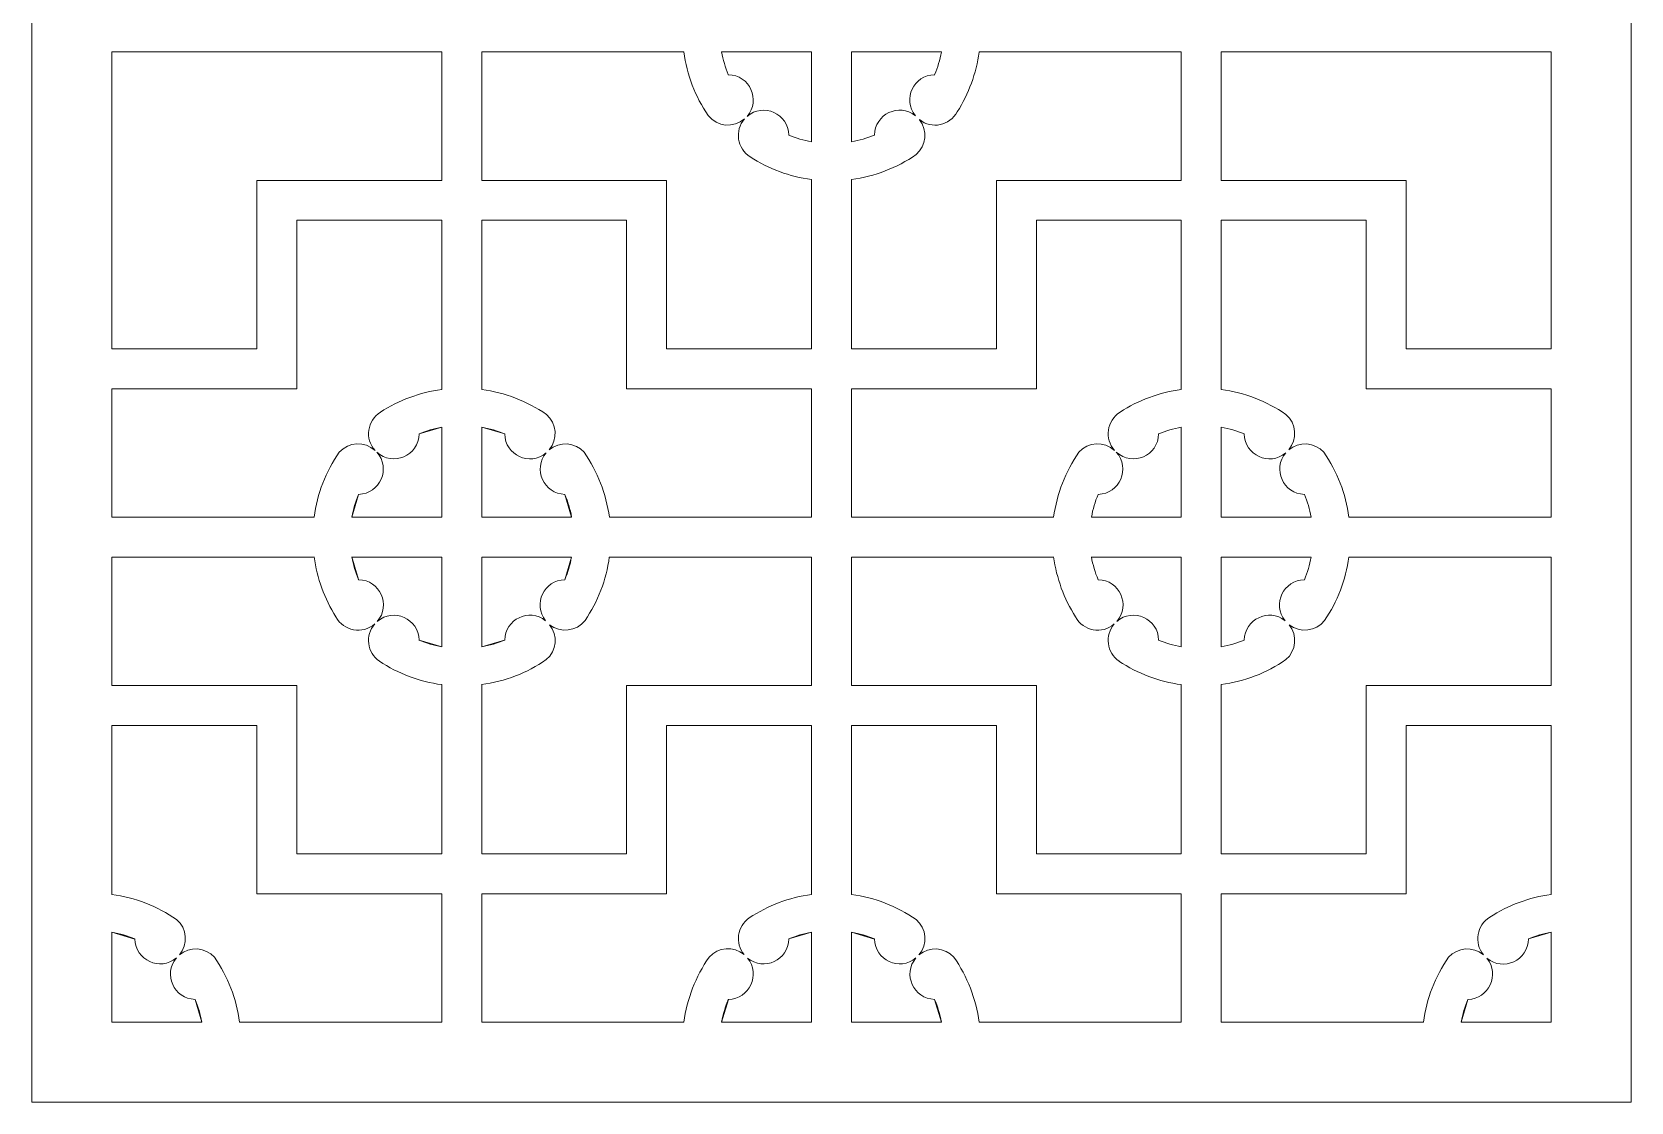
# Model space of a CAD drawing. Header units: centimetres. Extents: x -8 to 8.7, y -10.5 to 11.9.
# Drawn here: x -8.02 to 8.68, y -10.47 to 0.7 of the extents above; entities that cross this region are included whole.
import ezdxf

# ---------------------------------------------------------------- set-up
doc = ezdxf.new("R2010")
doc.units = ezdxf.units.CM
doc.header["$MEASUREMENT"] = 0
doc.layers.add('layer 1', color=7, linetype='Continuous')

msp = doc.modelspace()

# ---------------------------------------------------------------- linework, layer by layer
at = {"layer": 'layer 1', "color": 242, "lineweight": 9}
for points, knots in [([(-8.01935, 11.8819), (-8.01935, 11.8819), (8.68398, 11.8819), (8.68398, 11.8819), (8.68398, 11.8819), (8.68398, 11.8819), (8.68398, -10.47273), (8.68398, -10.47273), (8.68398, -10.47273), (8.68398, -10.47273), (-8.01935, -10.47273), (-8.01935, -10.47273), (-8.01935, -10.47273), (-8.01935, -10.47273), (-8.01935, 11.8819), (-8.01935, 11.8819)], [0, 0, 0, 0, 0.2, 0.2, 0.2, 0.2, 0.4, 0.4, 0.4, 0.4, 0.6, 0.6, 0.6, 0.6, 1, 1, 1, 1]), ([(-3.73912, -0.84512), (-3.73912, -0.84512), (-3.73912, 0.49579), (-3.73912, 0.49579), (-3.73912, 0.49579), (-3.73912, 0.49579), (-7.18418, 0.49579), (-7.18418, 0.49579), (-7.18418, 0.49579), (-7.18418, 0.49579), (-7.18418, -2.6036), (-7.18418, -2.6036), (-7.18418, -2.6036), (-7.18418, -2.6036), (-5.67044, -2.6036), (-5.67044, -2.6036), (-5.67044, -2.6036), (-5.67044, -2.6036), (-5.67044, -0.84512), (-5.67044, -0.84512), (-5.67044, -0.84512), (-5.67044, -0.84512), (-3.73912, -0.84512), (-3.73912, -0.84512)], [0, 0, 0, 0, 0.14285714, 0.14285714, 0.14285714, 0.14285714, 0.28571429, 0.28571429, 0.28571429, 0.28571429, 0.42857143, 0.42857143, 0.42857143, 0.42857143, 0.57142857, 0.57142857, 0.57142857, 0.57142857, 0.71428571, 0.71428571, 0.71428571, 0.71428571, 1, 1, 1, 1]), ([(-0.95626, -0.16765), (-0.8632, -0.28606), (-0.68982, -0.30239), (-0.57628, -0.20345), (-0.57628, -0.20345), (-0.57628, -0.20345), (-0.5762, -0.2034), (-0.5762, -0.2034), (-0.5762, -0.2034), (-0.68229, -0.32563), (-0.65396, -0.51389), (-0.51658, -0.59947), (-0.51658, -0.59947), (-0.51658, -0.59947), (-0.51697, -0.59921), (-0.51697, -0.59921), (-0.51697, -0.59921), (-0.32402, -0.72512), (-0.10536, -0.80647), (0.12297, -0.83728), (0.12297, -0.83728), (0.12297, -0.83728), (0.12353, -0.83738), (0.12353, -0.83738), (0.12353, -0.83738), (0.12353, -0.83738), (0.12353, -2.6036), (0.12353, -2.6036), (0.12353, -2.6036), (0.12353, -2.6036), (-1.39021, -2.6036), (-1.39021, -2.6036), (-1.39021, -2.6036), (-1.39021, -2.6036), (-1.39021, -0.84512), (-1.39021, -0.84512), (-1.39021, -0.84512), (-1.39021, -0.84512), (-3.32153, -0.84512), (-3.32153, -0.84512), (-3.32153, -0.84512), (-3.32153, -0.84512), (-3.32153, 0.49579), (-3.32153, 0.49579), (-3.32153, 0.49579), (-3.32153, 0.49579), (-1.20963, 0.49579), (-1.20963, 0.49579), (-1.20963, 0.49579), (-1.20963, 0.49579), (-1.20969, 0.49637), (-1.20969, 0.49637), (-1.20969, 0.49637), (-1.17778, 0.25858), (-1.0911, 0.03138), (-0.95651, -0.16725), (-0.95651, -0.16725), (-0.95651, -0.16725), (-0.95626, -0.16765), (-0.95626, -0.16765)], [0, 0, 0, 0, 0.0625, 0.0625, 0.0625, 0.0625, 0.125, 0.125, 0.125, 0.125, 0.1875, 0.1875, 0.1875, 0.1875, 0.25, 0.25, 0.25, 0.25, 0.3125, 0.3125, 0.3125, 0.3125, 0.375, 0.375, 0.375, 0.375, 0.4375, 0.4375, 0.4375, 0.4375, 0.5, 0.5, 0.5, 0.5, 0.5625, 0.5625, 0.5625, 0.5625, 0.625, 0.625, 0.625, 0.625, 0.6875, 0.6875, 0.6875, 0.6875, 0.75, 0.75, 0.75, 0.75, 0.8125, 0.8125, 0.8125, 0.8125, 0.875, 0.875, 0.875, 0.875, 1, 1, 1, 1]), ([(-0.55018, -0.17731), (-0.40328, -0.0082), (-0.52137, 0.25564), (-0.74535, 0.25876), (-0.74535, 0.25876), (-0.74535, 0.25876), (-0.74546, 0.25898), (-0.74546, 0.25898), (-0.74546, 0.25898), (-0.77696, 0.33532), (-0.80031, 0.41476), (-0.81514, 0.49601), (-0.81514, 0.49601), (-0.81514, 0.49601), (-0.81511, 0.49579), (-0.81511, 0.49579), (-0.81511, 0.49579), (-0.81511, 0.49579), (0.12353, 0.49579), (0.12353, 0.49579), (0.12353, 0.49579), (0.12353, 0.49579), (0.12353, -0.44286), (0.12353, -0.44286), (0.12353, -0.44286), (0.12353, -0.44286), (0.12333, -0.44281), (0.12333, -0.44281), (0.12333, -0.44281), (0.04204, -0.42793), (-0.03744, -0.40453), (-0.11381, -0.37298), (-0.11381, -0.37298), (-0.11381, -0.37298), (-0.11363, -0.37308), (-0.11363, -0.37308), (-0.11363, -0.37308), (-0.11591, -0.14838), (-0.38075, -0.02955), (-0.55011, -0.17725), (-0.55011, -0.17725), (-0.55011, -0.17725), (-0.55018, -0.17731), (-0.55018, -0.17731)], [0, 0, 0, 0, 0.08333333, 0.08333333, 0.08333333, 0.08333333, 0.16666667, 0.16666667, 0.16666667, 0.16666667, 0.25, 0.25, 0.25, 0.25, 0.33333333, 0.33333333, 0.33333333, 0.33333333, 0.41666667, 0.41666667, 0.41666667, 0.41666667, 0.5, 0.5, 0.5, 0.5, 0.58333333, 0.58333333, 0.58333333, 0.58333333, 0.66666667, 0.66666667, 0.66666667, 0.66666667, 0.75, 0.75, 0.75, 0.75, 0.83333333, 0.83333333, 0.83333333, 0.83333333, 1, 1, 1, 1]), ([(1.64558, -0.13), (1.76614, 0.05937), (1.84415, 0.27274), (1.87418, 0.49522), (1.87418, 0.49522), (1.87418, 0.49522), (1.87427, 0.49579), (1.87427, 0.49579), (1.87427, 0.49579), (1.87427, 0.49579), (3.98618, 0.49579), (3.98618, 0.49579), (3.98618, 0.49579), (3.98618, 0.49579), (3.98618, -0.84512), (3.98618, -0.84512), (3.98618, -0.84512), (3.98618, -0.84512), (2.05484, -0.84512), (2.05484, -0.84512), (2.05484, -0.84512), (2.05484, -0.84512), (2.05484, -2.6036), (2.05484, -2.6036), (2.05484, -2.6036), (2.05484, -2.6036), (0.54112, -2.6036), (0.54112, -2.6036), (0.54112, -2.6036), (0.54112, -2.6036), (0.54112, -0.83738), (0.54112, -0.83738), (0.54112, -0.83738), (0.54112, -0.83738), (0.54054, -0.83744), (0.54054, -0.83744), (0.54054, -0.83744), (0.78304, -0.80489), (1.01444, -0.71541), (1.21574, -0.57633), (1.21574, -0.57633), (1.21574, -0.57633), (1.21614, -0.57607), (1.21614, -0.57607), (1.21614, -0.57607), (1.32414, -0.48364), (1.33923, -0.32204), (1.25021, -0.21121), (1.25021, -0.21121), (1.25021, -0.21121), (1.25012, -0.21109), (1.25012, -0.21109), (1.25012, -0.21109), (1.37855, -0.31315), (1.56817, -0.2741), (1.64584, -0.1296), (1.64584, -0.1296), (1.64584, -0.1296), (1.64558, -0.13), (1.64558, -0.13)], [0, 0, 0, 0, 0.0625, 0.0625, 0.0625, 0.0625, 0.125, 0.125, 0.125, 0.125, 0.1875, 0.1875, 0.1875, 0.1875, 0.25, 0.25, 0.25, 0.25, 0.3125, 0.3125, 0.3125, 0.3125, 0.375, 0.375, 0.375, 0.375, 0.4375, 0.4375, 0.4375, 0.4375, 0.5, 0.5, 0.5, 0.5, 0.5625, 0.5625, 0.5625, 0.5625, 0.625, 0.625, 0.625, 0.625, 0.6875, 0.6875, 0.6875, 0.6875, 0.75, 0.75, 0.75, 0.75, 0.8125, 0.8125, 0.8125, 0.8125, 0.875, 0.875, 0.875, 0.875, 1, 1, 1, 1]), ([(1.41003, 0.25877), (1.19078, 0.25575), (1.07101, 0.00149), (1.20828, -0.16948), (1.20828, -0.16948), (1.20828, -0.16948), (1.20834, -0.16956), (1.20834, -0.16956), (1.20834, -0.16956), (1.03727, -0.03374), (0.78453, -0.15344), (0.78124, -0.37186), (0.78124, -0.37186), (0.78124, -0.37186), (0.78083, -0.37201), (0.78083, -0.37201), (0.78083, -0.37201), (0.70353, -0.40413), (0.62303, -0.4279), (0.54069, -0.44293), (0.54069, -0.44293), (0.54069, -0.44293), (0.54112, -0.44286), (0.54112, -0.44286), (0.54112, -0.44286), (0.54112, -0.44286), (0.54112, 0.49579), (0.54112, 0.49579), (0.54112, 0.49579), (0.54112, 0.49579), (1.47976, 0.49579), (1.47976, 0.49579), (1.47976, 0.49579), (1.47976, 0.49579), (1.47967, 0.49537), (1.47967, 0.49537), (1.47967, 0.49537), (1.46479, 0.41413), (1.44139, 0.33471), (1.40986, 0.25838), (1.40986, 0.25838), (1.40986, 0.25838), (1.41003, 0.25877), (1.41003, 0.25877)], [0, 0, 0, 0, 0.08333333, 0.08333333, 0.08333333, 0.08333333, 0.16666667, 0.16666667, 0.16666667, 0.16666667, 0.25, 0.25, 0.25, 0.25, 0.33333333, 0.33333333, 0.33333333, 0.33333333, 0.41666667, 0.41666667, 0.41666667, 0.41666667, 0.5, 0.5, 0.5, 0.5, 0.58333333, 0.58333333, 0.58333333, 0.58333333, 0.66666667, 0.66666667, 0.66666667, 0.66666667, 0.75, 0.75, 0.75, 0.75, 0.83333333, 0.83333333, 0.83333333, 0.83333333, 1, 1, 1, 1]), ([(6.33508, -2.6036), (6.33508, -2.6036), (6.33508, -0.84512), (6.33508, -0.84512), (6.33508, -0.84512), (6.33508, -0.84512), (4.40375, -0.84512), (4.40375, -0.84512), (4.40375, -0.84512), (4.40375, -0.84512), (4.40375, 0.49579), (4.40375, 0.49579), (4.40375, 0.49579), (4.40375, 0.49579), (7.84882, 0.49579), (7.84882, 0.49579), (7.84882, 0.49579), (7.84882, 0.49579), (7.84882, -2.6036), (7.84882, -2.6036), (7.84882, -2.6036), (7.84882, -2.6036), (6.33508, -2.6036), (6.33508, -2.6036)], [0, 0, 0, 0, 0.14285714, 0.14285714, 0.14285714, 0.14285714, 0.28571429, 0.28571429, 0.28571429, 0.28571429, 0.42857143, 0.42857143, 0.42857143, 0.42857143, 0.57142857, 0.57142857, 0.57142857, 0.57142857, 0.71428571, 0.71428571, 0.71428571, 0.71428571, 1, 1, 1, 1]), ([(-4.37915, -3.26679), (-4.51839, -3.35345), (-4.54534, -3.54513), (-4.43539, -3.66683), (-4.43539, -3.66683), (-4.43539, -3.66683), (-4.43533, -3.66691), (-4.43533, -3.66691), (-4.43533, -3.66691), (-4.54336, -3.56777), (-4.71166, -3.57594), (-4.80959, -3.68506), (-4.80959, -3.68506), (-4.80959, -3.68506), (-4.80958, -3.68506), (-4.80958, -3.68506), (-4.80958, -3.68506), (-4.94948, -3.88675), (-5.03952, -4.11883), (-5.07227, -4.36211), (-5.07227, -4.36211), (-5.07227, -4.36211), (-5.07228, -4.3621), (-5.07228, -4.3621), (-5.07228, -4.3621), (-5.07228, -4.3621), (-7.18418, -4.3621), (-7.18418, -4.3621), (-7.18418, -4.3621), (-7.18418, -4.3621), (-7.18418, -3.02119), (-7.18418, -3.02119), (-7.18418, -3.02119), (-7.18418, -3.02119), (-5.25285, -3.02119), (-5.25285, -3.02119), (-5.25285, -3.02119), (-5.25285, -3.02119), (-5.25285, -1.2627), (-5.25285, -1.2627), (-5.25285, -1.2627), (-5.25285, -1.2627), (-3.73912, -1.2627), (-3.73912, -1.2627), (-3.73912, -1.2627), (-3.73912, -1.2627), (-3.73912, -3.02893), (-3.73912, -3.02893), (-3.73912, -3.02893), (-3.73912, -3.02893), (-3.73911, -3.02895), (-3.73911, -3.02895), (-3.73911, -3.02895), (-3.96745, -3.05968), (-4.18614, -3.14094), (-4.37914, -3.26679), (-4.37914, -3.26679), (-4.37914, -3.26679), (-4.37915, -3.26679), (-4.37915, -3.26679)], [0, 0, 0, 0, 0.0625, 0.0625, 0.0625, 0.0625, 0.125, 0.125, 0.125, 0.125, 0.1875, 0.1875, 0.1875, 0.1875, 0.25, 0.25, 0.25, 0.25, 0.3125, 0.3125, 0.3125, 0.3125, 0.375, 0.375, 0.375, 0.375, 0.4375, 0.4375, 0.4375, 0.4375, 0.5, 0.5, 0.5, 0.5, 0.5625, 0.5625, 0.5625, 0.5625, 0.625, 0.625, 0.625, 0.625, 0.6875, 0.6875, 0.6875, 0.6875, 0.75, 0.75, 0.75, 0.75, 0.8125, 0.8125, 0.8125, 0.8125, 0.875, 0.875, 0.875, 0.875, 1, 1, 1, 1]), ([(0.12353, -3.02119), (0.12353, -3.02119), (0.12353, -4.3621), (0.12353, -4.3621), (0.12353, -4.3621), (0.12353, -4.3621), (-1.98837, -4.3621), (-1.98837, -4.3621), (-1.98837, -4.3621), (-1.98837, -4.3621), (-1.98839, -4.36211), (-1.98839, -4.36211), (-1.98839, -4.36211), (-2.02113, -4.11883), (-2.11117, -3.88675), (-2.25107, -3.68506), (-2.25107, -3.68506), (-2.25107, -3.68506), (-2.25107, -3.68505), (-2.25107, -3.68505), (-2.25107, -3.68505), (-2.34614, -3.5795), (-2.50794, -3.56843), (-2.61649, -3.66008), (-2.61649, -3.66008), (-2.61649, -3.66008), (-2.61658, -3.66014), (-2.61658, -3.66014), (-2.61658, -3.66014), (-2.52324, -3.54966), (-2.53655, -3.38444), (-2.64639, -3.29033), (-2.64639, -3.29033), (-2.64639, -3.29033), (-2.64642, -3.2903), (-2.64642, -3.2903), (-2.64642, -3.2903), (-2.84768, -3.15116), (-3.07905, -3.06159), (-3.32154, -3.02895), (-3.32154, -3.02895), (-3.32154, -3.02895), (-3.32153, -3.02893), (-3.32153, -3.02893), (-3.32153, -3.02893), (-3.32153, -3.02893), (-3.32153, -1.2627), (-3.32153, -1.2627), (-3.32153, -1.2627), (-3.32153, -1.2627), (-1.80779, -1.2627), (-1.80779, -1.2627), (-1.80779, -1.2627), (-1.80779, -1.2627), (-1.80779, -3.02119), (-1.80779, -3.02119), (-1.80779, -3.02119), (-1.80779, -3.02119), (0.12353, -3.02119), (0.12353, -3.02119)], [0, 0, 0, 0, 0.0625, 0.0625, 0.0625, 0.0625, 0.125, 0.125, 0.125, 0.125, 0.1875, 0.1875, 0.1875, 0.1875, 0.25, 0.25, 0.25, 0.25, 0.3125, 0.3125, 0.3125, 0.3125, 0.375, 0.375, 0.375, 0.375, 0.4375, 0.4375, 0.4375, 0.4375, 0.5, 0.5, 0.5, 0.5, 0.5625, 0.5625, 0.5625, 0.5625, 0.625, 0.625, 0.625, 0.625, 0.6875, 0.6875, 0.6875, 0.6875, 0.75, 0.75, 0.75, 0.75, 0.8125, 0.8125, 0.8125, 0.8125, 0.875, 0.875, 0.875, 0.875, 1, 1, 1, 1]), ([(3.34614, -3.26679), (3.2069, -3.35345), (3.17995, -3.54513), (3.2899, -3.66683), (3.2899, -3.66683), (3.2899, -3.66683), (3.28995, -3.66691), (3.28995, -3.66691), (3.28995, -3.66691), (3.18192, -3.56777), (3.01362, -3.57594), (2.9157, -3.68506), (2.9157, -3.68506), (2.9157, -3.68506), (2.91571, -3.68506), (2.91571, -3.68506), (2.91571, -3.68506), (2.7758, -3.88675), (2.68576, -4.11883), (2.65302, -4.36211), (2.65302, -4.36211), (2.65302, -4.36211), (2.65301, -4.3621), (2.65301, -4.3621), (2.65301, -4.3621), (2.65301, -4.3621), (0.54112, -4.3621), (0.54112, -4.3621), (0.54112, -4.3621), (0.54112, -4.3621), (0.54112, -3.02119), (0.54112, -3.02119), (0.54112, -3.02119), (0.54112, -3.02119), (2.47243, -3.02119), (2.47243, -3.02119), (2.47243, -3.02119), (2.47243, -3.02119), (2.47243, -1.2627), (2.47243, -1.2627), (2.47243, -1.2627), (2.47243, -1.2627), (3.98618, -1.2627), (3.98618, -1.2627), (3.98618, -1.2627), (3.98618, -1.2627), (3.98618, -3.02893), (3.98618, -3.02893), (3.98618, -3.02893), (3.98618, -3.02893), (3.98618, -3.02895), (3.98618, -3.02895), (3.98618, -3.02895), (3.75783, -3.05968), (3.53914, -3.14094), (3.34615, -3.26679), (3.34615, -3.26679), (3.34615, -3.26679), (3.34614, -3.26679), (3.34614, -3.26679)], [0, 0, 0, 0, 0.0625, 0.0625, 0.0625, 0.0625, 0.125, 0.125, 0.125, 0.125, 0.1875, 0.1875, 0.1875, 0.1875, 0.25, 0.25, 0.25, 0.25, 0.3125, 0.3125, 0.3125, 0.3125, 0.375, 0.375, 0.375, 0.375, 0.4375, 0.4375, 0.4375, 0.4375, 0.5, 0.5, 0.5, 0.5, 0.5625, 0.5625, 0.5625, 0.5625, 0.625, 0.625, 0.625, 0.625, 0.6875, 0.6875, 0.6875, 0.6875, 0.75, 0.75, 0.75, 0.75, 0.8125, 0.8125, 0.8125, 0.8125, 0.875, 0.875, 0.875, 0.875, 1, 1, 1, 1]), ([(5.9175, -1.2627), (5.9175, -1.2627), (5.9175, -3.02119), (5.9175, -3.02119), (5.9175, -3.02119), (5.9175, -3.02119), (7.84882, -3.02119), (7.84882, -3.02119), (7.84882, -3.02119), (7.84882, -3.02119), (7.84882, -4.3621), (7.84882, -4.3621), (7.84882, -4.3621), (7.84882, -4.3621), (5.73692, -4.3621), (5.73692, -4.3621), (5.73692, -4.3621), (5.73692, -4.3621), (5.7369, -4.36211), (5.7369, -4.36211), (5.7369, -4.36211), (5.70416, -4.11883), (5.61412, -3.88675), (5.47421, -3.68506), (5.47421, -3.68506), (5.47421, -3.68506), (5.47422, -3.68505), (5.47422, -3.68505), (5.47422, -3.68505), (5.37915, -3.5795), (5.21735, -3.56843), (5.10879, -3.66008), (5.10879, -3.66008), (5.10879, -3.66008), (5.10872, -3.66014), (5.10872, -3.66014), (5.10872, -3.66014), (5.20206, -3.54966), (5.18874, -3.38444), (5.07891, -3.29033), (5.07891, -3.29033), (5.07891, -3.29033), (5.07886, -3.2903), (5.07886, -3.2903), (5.07886, -3.2903), (4.87761, -3.15116), (4.64623, -3.06159), (4.40374, -3.02895), (4.40374, -3.02895), (4.40374, -3.02895), (4.40375, -3.02893), (4.40375, -3.02893), (4.40375, -3.02893), (4.40375, -3.02893), (4.40375, -1.2627), (4.40375, -1.2627), (4.40375, -1.2627), (4.40375, -1.2627), (5.9175, -1.2627), (5.9175, -1.2627)], [0, 0, 0, 0, 0.0625, 0.0625, 0.0625, 0.0625, 0.125, 0.125, 0.125, 0.125, 0.1875, 0.1875, 0.1875, 0.1875, 0.25, 0.25, 0.25, 0.25, 0.3125, 0.3125, 0.3125, 0.3125, 0.375, 0.375, 0.375, 0.375, 0.4375, 0.4375, 0.4375, 0.4375, 0.5, 0.5, 0.5, 0.5, 0.5625, 0.5625, 0.5625, 0.5625, 0.625, 0.625, 0.625, 0.625, 0.6875, 0.6875, 0.6875, 0.6875, 0.75, 0.75, 0.75, 0.75, 0.8125, 0.8125, 0.8125, 0.8125, 0.875, 0.875, 0.875, 0.875, 1, 1, 1, 1]), ([(-3.73912, -3.42345), (-3.73912, -3.42345), (-3.73912, -4.3621), (-3.73912, -4.3621), (-3.73912, -4.3621), (-3.73912, -4.3621), (-4.67777, -4.3621), (-4.67777, -4.3621), (-4.67777, -4.3621), (-4.67777, -4.3621), (-4.60798, -4.12497), (-4.60798, -4.12497), (-4.60798, -4.12497), (-4.63964, -4.2013), (-4.66303, -4.2808), (-4.67776, -4.36211), (-4.67776, -4.36211), (-4.67776, -4.36211), (-4.6081, -4.12495), (-4.6081, -4.12495), (-4.6081, -4.12495), (-4.38222, -4.12052), (-4.26622, -3.85228), (-4.41771, -3.68467), (-4.41771, -3.68467), (-4.41771, -3.68467), (-4.4178, -3.68456), (-4.4178, -3.68456), (-4.4178, -3.68456), (-4.24997, -3.83868), (-3.97867, -3.72117), (-3.97628, -3.49333), (-3.97628, -3.49333), (-3.97628, -3.49333), (-3.73911, -3.42346), (-3.73911, -3.42346), (-3.73911, -3.42346), (-3.82042, -3.43819), (-3.89994, -3.46159), (-3.97626, -3.49324), (-3.97626, -3.49324), (-3.97626, -3.49324), (-3.73912, -3.42345), (-3.73912, -3.42345)], [0, 0, 0, 0, 0.08333333, 0.08333333, 0.08333333, 0.08333333, 0.16666667, 0.16666667, 0.16666667, 0.16666667, 0.25, 0.25, 0.25, 0.25, 0.33333333, 0.33333333, 0.33333333, 0.33333333, 0.41666667, 0.41666667, 0.41666667, 0.41666667, 0.5, 0.5, 0.5, 0.5, 0.58333333, 0.58333333, 0.58333333, 0.58333333, 0.66666667, 0.66666667, 0.66666667, 0.66666667, 0.75, 0.75, 0.75, 0.75, 0.83333333, 0.83333333, 0.83333333, 0.83333333, 1, 1, 1, 1]), ([(-2.3829, -4.36211), (-2.39762, -4.2808), (-2.42101, -4.2013), (-2.45267, -4.12497), (-2.45267, -4.12497), (-2.45267, -4.12497), (-2.38289, -4.3621), (-2.38289, -4.3621), (-2.38289, -4.3621), (-2.38289, -4.3621), (-3.32153, -4.3621), (-3.32153, -4.3621), (-3.32153, -4.3621), (-3.32153, -4.3621), (-3.32153, -3.42345), (-3.32153, -3.42345), (-3.32153, -3.42345), (-3.32153, -3.42345), (-3.08143, -3.49447), (-3.08143, -3.49447), (-3.08143, -3.49447), (-3.15867, -3.46219), (-3.23917, -3.43838), (-3.32154, -3.42346), (-3.32154, -3.42346), (-3.32154, -3.42346), (-3.08142, -3.49436), (-3.08142, -3.49436), (-3.08142, -3.49436), (-3.07815, -3.71645), (-2.81802, -3.83501), (-2.64825, -3.69179), (-2.64825, -3.69179), (-2.64825, -3.69179), (-2.64816, -3.69174), (-2.64816, -3.69174), (-2.64816, -3.69174), (-2.79087, -3.8608), (-2.67394, -4.12004), (-2.45275, -4.12494), (-2.45275, -4.12494), (-2.45275, -4.12494), (-2.3829, -4.36211), (-2.3829, -4.36211)], [0, 0, 0, 0, 0.08333333, 0.08333333, 0.08333333, 0.08333333, 0.16666667, 0.16666667, 0.16666667, 0.16666667, 0.25, 0.25, 0.25, 0.25, 0.33333333, 0.33333333, 0.33333333, 0.33333333, 0.41666667, 0.41666667, 0.41666667, 0.41666667, 0.5, 0.5, 0.5, 0.5, 0.58333333, 0.58333333, 0.58333333, 0.58333333, 0.66666667, 0.66666667, 0.66666667, 0.66666667, 0.75, 0.75, 0.75, 0.75, 0.83333333, 0.83333333, 0.83333333, 0.83333333, 1, 1, 1, 1]), ([(3.98618, -4.3621), (3.98618, -4.3621), (3.04752, -4.3621), (3.04752, -4.3621), (3.04752, -4.3621), (3.04752, -4.3621), (3.04753, -4.36211), (3.04753, -4.36211), (3.04753, -4.36211), (3.06239, -4.28082), (3.08577, -4.20135), (3.11731, -4.12497), (3.11731, -4.12497), (3.11731, -4.12497), (3.11719, -4.12495), (3.11719, -4.12495), (3.11719, -4.12495), (3.34307, -4.12052), (3.45906, -3.85228), (3.30758, -3.68467), (3.30758, -3.68467), (3.30758, -3.68467), (3.30748, -3.68456), (3.30748, -3.68456), (3.30748, -3.68456), (3.47532, -3.83868), (3.74661, -3.72117), (3.74901, -3.49333), (3.74901, -3.49333), (3.74901, -3.49333), (3.74902, -3.49324), (3.74902, -3.49324), (3.74902, -3.49324), (3.8254, -3.4617), (3.90489, -3.43832), (3.98618, -3.42346), (3.98618, -3.42346), (3.98618, -3.42346), (3.98618, -3.42345), (3.98618, -3.42345), (3.98618, -3.42345), (3.98618, -3.42345), (3.98618, -4.3621), (3.98618, -4.3621)], [0, 0, 0, 0, 0.08333333, 0.08333333, 0.08333333, 0.08333333, 0.16666667, 0.16666667, 0.16666667, 0.16666667, 0.25, 0.25, 0.25, 0.25, 0.33333333, 0.33333333, 0.33333333, 0.33333333, 0.41666667, 0.41666667, 0.41666667, 0.41666667, 0.5, 0.5, 0.5, 0.5, 0.58333333, 0.58333333, 0.58333333, 0.58333333, 0.66666667, 0.66666667, 0.66666667, 0.66666667, 0.75, 0.75, 0.75, 0.75, 0.83333333, 0.83333333, 0.83333333, 0.83333333, 1, 1, 1, 1]), ([(4.40375, -4.3621), (4.40375, -4.3621), (4.40375, -3.42345), (4.40375, -3.42345), (4.40375, -3.42345), (4.40375, -3.42345), (4.40395, -3.4235), (4.40395, -3.4235), (4.40395, -3.4235), (4.48629, -3.43857), (4.56678, -3.46238), (4.64406, -3.49455), (4.64406, -3.49455), (4.64406, -3.49455), (4.64388, -3.49436), (4.64388, -3.49436), (4.64388, -3.49436), (4.64715, -3.71645), (4.90727, -3.83501), (5.07704, -3.69179), (5.07704, -3.69179), (5.07704, -3.69179), (5.07713, -3.69174), (5.07713, -3.69174), (5.07713, -3.69174), (4.93441, -3.8608), (5.05134, -4.12004), (5.27254, -4.12494), (5.27254, -4.12494), (5.27254, -4.12494), (5.2727, -4.12517), (5.2727, -4.12517), (5.2727, -4.12517), (5.30421, -4.20155), (5.32759, -4.28103), (5.34243, -4.36232), (5.34243, -4.36232), (5.34243, -4.36232), (5.3424, -4.3621), (5.3424, -4.3621), (5.3424, -4.3621), (5.3424, -4.3621), (4.40375, -4.3621), (4.40375, -4.3621)], [0, 0, 0, 0, 0.08333333, 0.08333333, 0.08333333, 0.08333333, 0.16666667, 0.16666667, 0.16666667, 0.16666667, 0.25, 0.25, 0.25, 0.25, 0.33333333, 0.33333333, 0.33333333, 0.33333333, 0.41666667, 0.41666667, 0.41666667, 0.41666667, 0.5, 0.5, 0.5, 0.5, 0.58333333, 0.58333333, 0.58333333, 0.58333333, 0.66666667, 0.66666667, 0.66666667, 0.66666667, 0.75, 0.75, 0.75, 0.75, 0.83333333, 0.83333333, 0.83333333, 0.83333333, 1, 1, 1, 1]), ([(-4.84394, -5.4049), (-4.76403, -5.55382), (-4.56634, -5.58996), (-4.43893, -5.47892), (-4.43893, -5.47892), (-4.43893, -5.47892), (-4.43885, -5.47887), (-4.43885, -5.47887), (-4.43885, -5.47887), (-4.5417, -5.59736), (-4.51868, -5.77907), (-4.38954, -5.86818), (-4.38954, -5.86818), (-4.38954, -5.86818), (-4.38993, -5.86791), (-4.38993, -5.86791), (-4.38993, -5.86791), (-4.19451, -5.99764), (-3.97214, -6.08138), (-3.73968, -6.11275), (-3.73968, -6.11275), (-3.73968, -6.11275), (-3.73912, -6.11285), (-3.73912, -6.11285), (-3.73912, -6.11285), (-3.73912, -6.11285), (-3.73912, -7.87907), (-3.73912, -7.87907), (-3.73912, -7.87907), (-3.73912, -7.87907), (-5.25285, -7.87907), (-5.25285, -7.87907), (-5.25285, -7.87907), (-5.25285, -7.87907), (-5.25285, -6.12059), (-5.25285, -6.12059), (-5.25285, -6.12059), (-5.25285, -6.12059), (-7.18418, -6.12059), (-7.18418, -6.12059), (-7.18418, -6.12059), (-7.18418, -6.12059), (-7.18418, -4.77968), (-7.18418, -4.77968), (-7.18418, -4.77968), (-7.18418, -4.77968), (-5.07228, -4.77968), (-5.07228, -4.77968), (-5.07228, -4.77968), (-5.07228, -4.77968), (-5.07234, -4.7791), (-5.07234, -4.7791), (-5.07234, -4.7791), (-5.04248, -5.00161), (-4.96463, -5.21503), (-4.8442, -5.4045), (-4.8442, -5.4045), (-4.8442, -5.4045), (-4.84394, -5.4049), (-4.84394, -5.4049)], [0, 0, 0, 0, 0.0625, 0.0625, 0.0625, 0.0625, 0.125, 0.125, 0.125, 0.125, 0.1875, 0.1875, 0.1875, 0.1875, 0.25, 0.25, 0.25, 0.25, 0.3125, 0.3125, 0.3125, 0.3125, 0.375, 0.375, 0.375, 0.375, 0.4375, 0.4375, 0.4375, 0.4375, 0.5, 0.5, 0.5, 0.5, 0.5625, 0.5625, 0.5625, 0.5625, 0.625, 0.625, 0.625, 0.625, 0.6875, 0.6875, 0.6875, 0.6875, 0.75, 0.75, 0.75, 0.75, 0.8125, 0.8125, 0.8125, 0.8125, 0.875, 0.875, 0.875, 0.875, 1, 1, 1, 1]), ([(-3.73912, -4.77968), (-3.73912, -4.77968), (-3.73912, -5.71833), (-3.73912, -5.71833), (-3.73912, -5.71833), (-3.73912, -5.71833), (-3.97666, -5.64837), (-3.97666, -5.64837), (-3.97666, -5.64837), (-3.90035, -5.68006), (-3.82084, -5.70348), (-3.73954, -5.71824), (-3.73954, -5.71824), (-3.73954, -5.71824), (-3.97628, -5.64855), (-3.97628, -5.64855), (-3.97628, -5.64855), (-3.97856, -5.42385), (-4.2434, -5.30502), (-4.41276, -5.45271), (-4.41276, -5.45271), (-4.41276, -5.45271), (-4.41283, -5.45278), (-4.41283, -5.45278), (-4.41283, -5.45278), (-4.26593, -5.28367), (-4.38401, -5.01983), (-4.60799, -5.01671), (-4.60799, -5.01671), (-4.60799, -5.01671), (-4.67783, -4.77925), (-4.67783, -4.77925), (-4.67783, -4.77925), (-4.66314, -4.86052), (-4.6398, -4.93999), (-4.6082, -5.01629), (-4.6082, -5.01629), (-4.6082, -5.01629), (-4.67777, -4.77968), (-4.67777, -4.77968), (-4.67777, -4.77968), (-4.67777, -4.77968), (-3.73912, -4.77968), (-3.73912, -4.77968)], [0, 0, 0, 0, 0.08333333, 0.08333333, 0.08333333, 0.08333333, 0.16666667, 0.16666667, 0.16666667, 0.16666667, 0.25, 0.25, 0.25, 0.25, 0.33333333, 0.33333333, 0.33333333, 0.33333333, 0.41666667, 0.41666667, 0.41666667, 0.41666667, 0.5, 0.5, 0.5, 0.5, 0.58333333, 0.58333333, 0.58333333, 0.58333333, 0.66666667, 0.66666667, 0.66666667, 0.66666667, 0.75, 0.75, 0.75, 0.75, 0.83333333, 0.83333333, 0.83333333, 0.83333333, 1, 1, 1, 1]), ([(-2.24213, -5.44367), (-2.10741, -5.24515), (-2.02056, -5.01801), (-1.98846, -4.78025), (-1.98846, -4.78025), (-1.98846, -4.78025), (-1.98837, -4.77968), (-1.98837, -4.77968), (-1.98837, -4.77968), (-1.98837, -4.77968), (0.12353, -4.77968), (0.12353, -4.77968), (0.12353, -4.77968), (0.12353, -4.77968), (0.12353, -6.12059), (0.12353, -6.12059), (0.12353, -6.12059), (0.12353, -6.12059), (-1.80779, -6.12059), (-1.80779, -6.12059), (-1.80779, -6.12059), (-1.80779, -6.12059), (-1.80779, -7.87907), (-1.80779, -7.87907), (-1.80779, -7.87907), (-1.80779, -7.87907), (-3.32153, -7.87907), (-3.32153, -7.87907), (-3.32153, -7.87907), (-3.32153, -7.87907), (-3.32153, -6.11285), (-3.32153, -6.11285), (-3.32153, -6.11285), (-3.32153, -6.11285), (-3.32211, -6.11291), (-3.32211, -6.11291), (-3.32211, -6.11291), (-3.07961, -6.08036), (-2.8482, -5.99088), (-2.6469, -5.8518), (-2.6469, -5.8518), (-2.6469, -5.8518), (-2.6465, -5.85154), (-2.6465, -5.85154), (-2.6465, -5.85154), (-2.5385, -5.75911), (-2.52341, -5.59751), (-2.61243, -5.48668), (-2.61243, -5.48668), (-2.61243, -5.48668), (-2.61252, -5.48656), (-2.61252, -5.48656), (-2.61252, -5.48656), (-2.49834, -5.57728), (-2.33206, -5.55786), (-2.24187, -5.44327), (-2.24187, -5.44327), (-2.24187, -5.44327), (-2.24213, -5.44367), (-2.24213, -5.44367)], [0, 0, 0, 0, 0.0625, 0.0625, 0.0625, 0.0625, 0.125, 0.125, 0.125, 0.125, 0.1875, 0.1875, 0.1875, 0.1875, 0.25, 0.25, 0.25, 0.25, 0.3125, 0.3125, 0.3125, 0.3125, 0.375, 0.375, 0.375, 0.375, 0.4375, 0.4375, 0.4375, 0.4375, 0.5, 0.5, 0.5, 0.5, 0.5625, 0.5625, 0.5625, 0.5625, 0.625, 0.625, 0.625, 0.625, 0.6875, 0.6875, 0.6875, 0.6875, 0.75, 0.75, 0.75, 0.75, 0.8125, 0.8125, 0.8125, 0.8125, 0.875, 0.875, 0.875, 0.875, 1, 1, 1, 1]), ([(-3.32153, -4.77968), (-3.32153, -4.77968), (-2.38289, -4.77968), (-2.38289, -4.77968), (-2.38289, -4.77968), (-2.38289, -4.77968), (-2.45279, -5.01709), (-2.45279, -5.01709), (-2.45279, -5.01709), (-2.42113, -4.94082), (-2.39773, -4.86136), (-2.38297, -4.7801), (-2.38297, -4.7801), (-2.38297, -4.7801), (-2.4526, -5.0167), (-2.4526, -5.0167), (-2.4526, -5.0167), (-2.67186, -5.01972), (-2.79163, -5.27398), (-2.65435, -5.44495), (-2.65435, -5.44495), (-2.65435, -5.44495), (-2.65431, -5.44503), (-2.65431, -5.44503), (-2.65431, -5.44503), (-2.82537, -5.30921), (-3.07812, -5.42891), (-3.08142, -5.64732), (-3.08142, -5.64732), (-3.08142, -5.64732), (-3.32196, -5.7184), (-3.32196, -5.7184), (-3.32196, -5.7184), (-3.23959, -5.70351), (-3.15908, -5.67972), (-3.08183, -5.64748), (-3.08183, -5.64748), (-3.08183, -5.64748), (-3.32153, -5.71833), (-3.32153, -5.71833), (-3.32153, -5.71833), (-3.32153, -5.71833), (-3.32153, -4.77968), (-3.32153, -4.77968)], [0, 0, 0, 0, 0.08333333, 0.08333333, 0.08333333, 0.08333333, 0.16666667, 0.16666667, 0.16666667, 0.16666667, 0.25, 0.25, 0.25, 0.25, 0.33333333, 0.33333333, 0.33333333, 0.33333333, 0.41666667, 0.41666667, 0.41666667, 0.41666667, 0.5, 0.5, 0.5, 0.5, 0.58333333, 0.58333333, 0.58333333, 0.58333333, 0.66666667, 0.66666667, 0.66666667, 0.66666667, 0.75, 0.75, 0.75, 0.75, 0.83333333, 0.83333333, 0.83333333, 0.83333333, 1, 1, 1, 1]), ([(2.88134, -5.4049), (2.96125, -5.55382), (3.15894, -5.58996), (3.28636, -5.47892), (3.28636, -5.47892), (3.28636, -5.47892), (3.28644, -5.47887), (3.28644, -5.47887), (3.28644, -5.47887), (3.18358, -5.59736), (3.2066, -5.77907), (3.33575, -5.86818), (3.33575, -5.86818), (3.33575, -5.86818), (3.33535, -5.86791), (3.33535, -5.86791), (3.33535, -5.86791), (3.53077, -5.99764), (3.75314, -6.08138), (3.9856, -6.11275), (3.9856, -6.11275), (3.9856, -6.11275), (3.98618, -6.11285), (3.98618, -6.11285), (3.98618, -6.11285), (3.98618, -6.11285), (3.98618, -7.87907), (3.98618, -7.87907), (3.98618, -7.87907), (3.98618, -7.87907), (2.47243, -7.87907), (2.47243, -7.87907), (2.47243, -7.87907), (2.47243, -7.87907), (2.47243, -6.12059), (2.47243, -6.12059), (2.47243, -6.12059), (2.47243, -6.12059), (0.54112, -6.12059), (0.54112, -6.12059), (0.54112, -6.12059), (0.54112, -6.12059), (0.54112, -4.77968), (0.54112, -4.77968), (0.54112, -4.77968), (0.54112, -4.77968), (2.65301, -4.77968), (2.65301, -4.77968), (2.65301, -4.77968), (2.65301, -4.77968), (2.65294, -4.7791), (2.65294, -4.7791), (2.65294, -4.7791), (2.68281, -5.00161), (2.76066, -5.21503), (2.88109, -5.4045), (2.88109, -5.4045), (2.88109, -5.4045), (2.88134, -5.4049), (2.88134, -5.4049)], [0, 0, 0, 0, 0.0625, 0.0625, 0.0625, 0.0625, 0.125, 0.125, 0.125, 0.125, 0.1875, 0.1875, 0.1875, 0.1875, 0.25, 0.25, 0.25, 0.25, 0.3125, 0.3125, 0.3125, 0.3125, 0.375, 0.375, 0.375, 0.375, 0.4375, 0.4375, 0.4375, 0.4375, 0.5, 0.5, 0.5, 0.5, 0.5625, 0.5625, 0.5625, 0.5625, 0.625, 0.625, 0.625, 0.625, 0.6875, 0.6875, 0.6875, 0.6875, 0.75, 0.75, 0.75, 0.75, 0.8125, 0.8125, 0.8125, 0.8125, 0.875, 0.875, 0.875, 0.875, 1, 1, 1, 1]), ([(3.74901, -5.64855), (3.74673, -5.42385), (3.48188, -5.30502), (3.31253, -5.45271), (3.31253, -5.45271), (3.31253, -5.45271), (3.31246, -5.45278), (3.31246, -5.45278), (3.31246, -5.45278), (3.45936, -5.28367), (3.34127, -5.01983), (3.1173, -5.01671), (3.1173, -5.01671), (3.1173, -5.01671), (3.11717, -5.01649), (3.11717, -5.01649), (3.11717, -5.01649), (3.08568, -4.94015), (3.06232, -4.86071), (3.04749, -4.77946), (3.04749, -4.77946), (3.04749, -4.77946), (3.04752, -4.77968), (3.04752, -4.77968), (3.04752, -4.77968), (3.04752, -4.77968), (3.98618, -4.77968), (3.98618, -4.77968), (3.98618, -4.77968), (3.98618, -4.77968), (3.98618, -5.71833), (3.98618, -5.71833), (3.98618, -5.71833), (3.98618, -5.71833), (3.98597, -5.71828), (3.98597, -5.71828), (3.98597, -5.71828), (3.90468, -5.7034), (3.8252, -5.68), (3.74882, -5.64845), (3.74882, -5.64845), (3.74882, -5.64845), (3.74901, -5.64855), (3.74901, -5.64855)], [0, 0, 0, 0, 0.08333333, 0.08333333, 0.08333333, 0.08333333, 0.16666667, 0.16666667, 0.16666667, 0.16666667, 0.25, 0.25, 0.25, 0.25, 0.33333333, 0.33333333, 0.33333333, 0.33333333, 0.41666667, 0.41666667, 0.41666667, 0.41666667, 0.5, 0.5, 0.5, 0.5, 0.58333333, 0.58333333, 0.58333333, 0.58333333, 0.66666667, 0.66666667, 0.66666667, 0.66666667, 0.75, 0.75, 0.75, 0.75, 0.83333333, 0.83333333, 0.83333333, 0.83333333, 1, 1, 1, 1]), ([(5.48315, -5.44367), (5.61788, -5.24515), (5.70473, -5.01801), (5.73682, -4.78025), (5.73682, -4.78025), (5.73682, -4.78025), (5.73692, -4.77968), (5.73692, -4.77968), (5.73692, -4.77968), (5.73692, -4.77968), (7.84882, -4.77968), (7.84882, -4.77968), (7.84882, -4.77968), (7.84882, -4.77968), (7.84882, -6.12059), (7.84882, -6.12059), (7.84882, -6.12059), (7.84882, -6.12059), (5.9175, -6.12059), (5.9175, -6.12059), (5.9175, -6.12059), (5.9175, -6.12059), (5.9175, -7.87907), (5.9175, -7.87907), (5.9175, -7.87907), (5.9175, -7.87907), (4.40375, -7.87907), (4.40375, -7.87907), (4.40375, -7.87907), (4.40375, -7.87907), (4.40375, -6.11285), (4.40375, -6.11285), (4.40375, -6.11285), (4.40375, -6.11285), (4.40317, -6.11291), (4.40317, -6.11291), (4.40317, -6.11291), (4.64567, -6.08036), (4.87709, -5.99088), (5.07839, -5.8518), (5.07839, -5.8518), (5.07839, -5.8518), (5.0788, -5.85154), (5.0788, -5.85154), (5.0788, -5.85154), (5.1868, -5.75911), (5.20189, -5.59751), (5.11286, -5.48668), (5.11286, -5.48668), (5.11286, -5.48668), (5.11277, -5.48656), (5.11277, -5.48656), (5.11277, -5.48656), (5.22695, -5.57728), (5.39323, -5.55786), (5.48342, -5.44327), (5.48342, -5.44327), (5.48342, -5.44327), (5.48315, -5.44367), (5.48315, -5.44367)], [0, 0, 0, 0, 0.0625, 0.0625, 0.0625, 0.0625, 0.125, 0.125, 0.125, 0.125, 0.1875, 0.1875, 0.1875, 0.1875, 0.25, 0.25, 0.25, 0.25, 0.3125, 0.3125, 0.3125, 0.3125, 0.375, 0.375, 0.375, 0.375, 0.4375, 0.4375, 0.4375, 0.4375, 0.5, 0.5, 0.5, 0.5, 0.5625, 0.5625, 0.5625, 0.5625, 0.625, 0.625, 0.625, 0.625, 0.6875, 0.6875, 0.6875, 0.6875, 0.75, 0.75, 0.75, 0.75, 0.8125, 0.8125, 0.8125, 0.8125, 0.875, 0.875, 0.875, 0.875, 1, 1, 1, 1]), ([(4.40375, -4.77968), (4.40375, -4.77968), (5.3424, -4.77968), (5.3424, -4.77968), (5.3424, -4.77968), (5.3424, -4.77968), (5.34231, -4.7801), (5.34231, -4.7801), (5.34231, -4.7801), (5.32743, -4.86134), (5.30403, -4.94076), (5.2725, -5.01709), (5.2725, -5.01709), (5.2725, -5.01709), (5.27268, -5.0167), (5.27268, -5.0167), (5.27268, -5.0167), (5.05343, -5.01972), (4.93366, -5.27398), (5.07093, -5.44495), (5.07093, -5.44495), (5.07093, -5.44495), (5.07099, -5.44503), (5.07099, -5.44503), (5.07099, -5.44503), (4.89992, -5.30921), (4.64718, -5.42891), (4.64388, -5.64732), (4.64388, -5.64732), (4.64388, -5.64732), (4.64346, -5.64748), (4.64346, -5.64748), (4.64346, -5.64748), (4.56616, -5.6796), (4.48566, -5.70337), (4.40332, -5.7184), (4.40332, -5.7184), (4.40332, -5.7184), (4.40375, -5.71833), (4.40375, -5.71833), (4.40375, -5.71833), (4.40375, -5.71833), (4.40375, -4.77968), (4.40375, -4.77968)], [0, 0, 0, 0, 0.08333333, 0.08333333, 0.08333333, 0.08333333, 0.16666667, 0.16666667, 0.16666667, 0.16666667, 0.25, 0.25, 0.25, 0.25, 0.33333333, 0.33333333, 0.33333333, 0.33333333, 0.41666667, 0.41666667, 0.41666667, 0.41666667, 0.5, 0.5, 0.5, 0.5, 0.58333333, 0.58333333, 0.58333333, 0.58333333, 0.66666667, 0.66666667, 0.66666667, 0.66666667, 0.75, 0.75, 0.75, 0.75, 0.83333333, 0.83333333, 0.83333333, 0.83333333, 1, 1, 1, 1]), ([(-6.50907, -8.56577), (-6.71032, -8.42663), (-6.9417, -8.33706), (-7.18419, -8.30442), (-7.18419, -8.30442), (-7.18419, -8.30442), (-7.18418, -8.3044), (-7.18418, -8.3044), (-7.18418, -8.3044), (-7.18418, -8.3044), (-7.18418, -6.53817), (-7.18418, -6.53817), (-7.18418, -6.53817), (-7.18418, -6.53817), (-5.67044, -6.53817), (-5.67044, -6.53817), (-5.67044, -6.53817), (-5.67044, -6.53817), (-5.67044, -8.29666), (-5.67044, -8.29666), (-5.67044, -8.29666), (-5.67044, -8.29666), (-3.73912, -8.29666), (-3.73912, -8.29666), (-3.73912, -8.29666), (-3.73912, -8.29666), (-3.73912, -9.63757), (-3.73912, -9.63757), (-3.73912, -9.63757), (-3.73912, -9.63757), (-5.85102, -9.63757), (-5.85102, -9.63757), (-5.85102, -9.63757), (-5.85102, -9.63757), (-5.85103, -9.63758), (-5.85103, -9.63758), (-5.85103, -9.63758), (-5.88377, -9.3943), (-5.97381, -9.16222), (-6.11372, -8.96053), (-6.11372, -8.96053), (-6.11372, -8.96053), (-6.11372, -8.96052), (-6.11372, -8.96052), (-6.11372, -8.96052), (-6.20879, -8.85497), (-6.37059, -8.8439), (-6.47914, -8.93555), (-6.47914, -8.93555), (-6.47914, -8.93555), (-6.47922, -8.93561), (-6.47922, -8.93561), (-6.47922, -8.93561), (-6.38588, -8.82513), (-6.3992, -8.65991), (-6.50903, -8.5658), (-6.50903, -8.5658), (-6.50903, -8.5658), (-6.50907, -8.56577), (-6.50907, -8.56577)], [0, 0, 0, 0, 0.0625, 0.0625, 0.0625, 0.0625, 0.125, 0.125, 0.125, 0.125, 0.1875, 0.1875, 0.1875, 0.1875, 0.25, 0.25, 0.25, 0.25, 0.3125, 0.3125, 0.3125, 0.3125, 0.375, 0.375, 0.375, 0.375, 0.4375, 0.4375, 0.4375, 0.4375, 0.5, 0.5, 0.5, 0.5, 0.5625, 0.5625, 0.5625, 0.5625, 0.625, 0.625, 0.625, 0.625, 0.6875, 0.6875, 0.6875, 0.6875, 0.75, 0.75, 0.75, 0.75, 0.8125, 0.8125, 0.8125, 0.8125, 0.875, 0.875, 0.875, 0.875, 1, 1, 1, 1]), ([(-0.5268, -8.54902), (-0.65352, -8.63637), (-0.67858, -8.81347), (-0.58109, -8.93255), (-0.58109, -8.93255), (-0.58109, -8.93255), (-0.58105, -8.93266), (-0.58105, -8.93266), (-0.58105, -8.93266), (-0.69056, -8.84185), (-0.85244, -8.85419), (-0.94693, -8.96053), (-0.94693, -8.96053), (-0.94693, -8.96053), (-0.94692, -8.96053), (-0.94692, -8.96053), (-0.94692, -8.96053), (-1.08683, -9.16222), (-1.17687, -9.3943), (-1.20961, -9.63758), (-1.20961, -9.63758), (-1.20961, -9.63758), (-1.20963, -9.63757), (-1.20963, -9.63757), (-1.20963, -9.63757), (-1.20963, -9.63757), (-3.32153, -9.63757), (-3.32153, -9.63757), (-3.32153, -9.63757), (-3.32153, -9.63757), (-3.32153, -8.29666), (-3.32153, -8.29666), (-3.32153, -8.29666), (-3.32153, -8.29666), (-1.39021, -8.29666), (-1.39021, -8.29666), (-1.39021, -8.29666), (-1.39021, -8.29666), (-1.39021, -6.53817), (-1.39021, -6.53817), (-1.39021, -6.53817), (-1.39021, -6.53817), (0.12353, -6.53817), (0.12353, -6.53817), (0.12353, -6.53817), (0.12353, -6.53817), (0.12353, -8.3044), (0.12353, -8.3044), (0.12353, -8.3044), (0.12353, -8.3044), (0.12354, -8.30442), (0.12354, -8.30442), (0.12354, -8.30442), (-0.10893, -8.3357), (-0.33133, -8.41936), (-0.5268, -8.54903), (-0.5268, -8.54903), (-0.5268, -8.54903), (-0.5268, -8.54902), (-0.5268, -8.54902)], [0, 0, 0, 0, 0.0625, 0.0625, 0.0625, 0.0625, 0.125, 0.125, 0.125, 0.125, 0.1875, 0.1875, 0.1875, 0.1875, 0.25, 0.25, 0.25, 0.25, 0.3125, 0.3125, 0.3125, 0.3125, 0.375, 0.375, 0.375, 0.375, 0.4375, 0.4375, 0.4375, 0.4375, 0.5, 0.5, 0.5, 0.5, 0.5625, 0.5625, 0.5625, 0.5625, 0.625, 0.625, 0.625, 0.625, 0.6875, 0.6875, 0.6875, 0.6875, 0.75, 0.75, 0.75, 0.75, 0.8125, 0.8125, 0.8125, 0.8125, 0.875, 0.875, 0.875, 0.875, 1, 1, 1, 1]), ([(2.05484, -6.53817), (2.05484, -6.53817), (2.05484, -8.29666), (2.05484, -8.29666), (2.05484, -8.29666), (2.05484, -8.29666), (3.98618, -8.29666), (3.98618, -8.29666), (3.98618, -8.29666), (3.98618, -8.29666), (3.98618, -9.63757), (3.98618, -9.63757), (3.98618, -9.63757), (3.98618, -9.63757), (1.87427, -9.63757), (1.87427, -9.63757), (1.87427, -9.63757), (1.87427, -9.63757), (1.87426, -9.63758), (1.87426, -9.63758), (1.87426, -9.63758), (1.84151, -9.3943), (1.75147, -9.16222), (1.61157, -8.96053), (1.61157, -8.96053), (1.61157, -8.96053), (1.61157, -8.96052), (1.61157, -8.96052), (1.61157, -8.96052), (1.51649, -8.85497), (1.35469, -8.8439), (1.24614, -8.93555), (1.24614, -8.93555), (1.24614, -8.93555), (1.24607, -8.93561), (1.24607, -8.93561), (1.24607, -8.93561), (1.3394, -8.82513), (1.32609, -8.65991), (1.21626, -8.5658), (1.21626, -8.5658), (1.21626, -8.5658), (1.21622, -8.56577), (1.21622, -8.56577), (1.21622, -8.56577), (1.01497, -8.42663), (0.7836, -8.33706), (0.54111, -8.30442), (0.54111, -8.30442), (0.54111, -8.30442), (0.54112, -8.3044), (0.54112, -8.3044), (0.54112, -8.3044), (0.54112, -8.3044), (0.54112, -6.53817), (0.54112, -6.53817), (0.54112, -6.53817), (0.54112, -6.53817), (2.05484, -6.53817), (2.05484, -6.53817)], [0, 0, 0, 0, 0.0625, 0.0625, 0.0625, 0.0625, 0.125, 0.125, 0.125, 0.125, 0.1875, 0.1875, 0.1875, 0.1875, 0.25, 0.25, 0.25, 0.25, 0.3125, 0.3125, 0.3125, 0.3125, 0.375, 0.375, 0.375, 0.375, 0.4375, 0.4375, 0.4375, 0.4375, 0.5, 0.5, 0.5, 0.5, 0.5625, 0.5625, 0.5625, 0.5625, 0.625, 0.625, 0.625, 0.625, 0.6875, 0.6875, 0.6875, 0.6875, 0.75, 0.75, 0.75, 0.75, 0.8125, 0.8125, 0.8125, 0.8125, 0.875, 0.875, 0.875, 0.875, 1, 1, 1, 1]), ([(7.20879, -8.54225), (7.07264, -8.62587), (7.04134, -8.81044), (7.14231, -8.93427), (7.14231, -8.93427), (7.14231, -8.93427), (7.14236, -8.93436), (7.14236, -8.93436), (7.14236, -8.93436), (7.03371, -8.84394), (6.87294, -8.85551), (6.77835, -8.96052), (6.77835, -8.96052), (6.77835, -8.96052), (6.77836, -8.96053), (6.77836, -8.96053), (6.77836, -8.96053), (6.63846, -9.16222), (6.54842, -9.3943), (6.51567, -9.63758), (6.51567, -9.63758), (6.51567, -9.63758), (6.51565, -9.63757), (6.51565, -9.63757), (6.51565, -9.63757), (6.51565, -9.63757), (4.40375, -9.63757), (4.40375, -9.63757), (4.40375, -9.63757), (4.40375, -9.63757), (4.40375, -8.29666), (4.40375, -8.29666), (4.40375, -8.29666), (4.40375, -8.29666), (6.33508, -8.29666), (6.33508, -8.29666), (6.33508, -8.29666), (6.33508, -8.29666), (6.33508, -6.53817), (6.33508, -6.53817), (6.33508, -6.53817), (6.33508, -6.53817), (7.84882, -6.53817), (7.84882, -6.53817), (7.84882, -6.53817), (7.84882, -6.53817), (7.84882, -8.3044), (7.84882, -8.3044), (7.84882, -8.3044), (7.84882, -8.3044), (7.84883, -8.30442), (7.84883, -8.30442), (7.84883, -8.30442), (7.62048, -8.33515), (7.4018, -8.41641), (7.2088, -8.54226), (7.2088, -8.54226), (7.2088, -8.54226), (7.20879, -8.54225), (7.20879, -8.54225)], [0, 0, 0, 0, 0.0625, 0.0625, 0.0625, 0.0625, 0.125, 0.125, 0.125, 0.125, 0.1875, 0.1875, 0.1875, 0.1875, 0.25, 0.25, 0.25, 0.25, 0.3125, 0.3125, 0.3125, 0.3125, 0.375, 0.375, 0.375, 0.375, 0.4375, 0.4375, 0.4375, 0.4375, 0.5, 0.5, 0.5, 0.5, 0.5625, 0.5625, 0.5625, 0.5625, 0.625, 0.625, 0.625, 0.625, 0.6875, 0.6875, 0.6875, 0.6875, 0.75, 0.75, 0.75, 0.75, 0.8125, 0.8125, 0.8125, 0.8125, 0.875, 0.875, 0.875, 0.875, 1, 1, 1, 1]), ([(-6.24554, -9.63758), (-6.26027, -9.55627), (-6.28366, -9.47677), (-6.31531, -9.40044), (-6.31531, -9.40044), (-6.31531, -9.40044), (-6.24553, -9.63757), (-6.24553, -9.63757), (-6.24553, -9.63757), (-6.24553, -9.63757), (-7.18418, -9.63757), (-7.18418, -9.63757), (-7.18418, -9.63757), (-7.18418, -9.63757), (-7.18418, -8.69891), (-7.18418, -8.69891), (-7.18418, -8.69891), (-7.18418, -8.69891), (-6.94407, -8.76994), (-6.94407, -8.76994), (-6.94407, -8.76994), (-7.02131, -8.73766), (-7.10182, -8.71385), (-7.18419, -8.69893), (-7.18419, -8.69893), (-7.18419, -8.69893), (-6.94406, -8.76983), (-6.94406, -8.76983), (-6.94406, -8.76983), (-6.94079, -8.99192), (-6.68067, -9.11048), (-6.5109, -8.96726), (-6.5109, -8.96726), (-6.5109, -8.96726), (-6.51081, -8.96721), (-6.51081, -8.96721), (-6.51081, -8.96721), (-6.65353, -9.13627), (-6.5366, -9.3955), (-6.3154, -9.40041), (-6.3154, -9.40041), (-6.3154, -9.40041), (-6.24554, -9.63758), (-6.24554, -9.63758)], [0, 0, 0, 0, 0.08333333, 0.08333333, 0.08333333, 0.08333333, 0.16666667, 0.16666667, 0.16666667, 0.16666667, 0.25, 0.25, 0.25, 0.25, 0.33333333, 0.33333333, 0.33333333, 0.33333333, 0.41666667, 0.41666667, 0.41666667, 0.41666667, 0.5, 0.5, 0.5, 0.5, 0.58333333, 0.58333333, 0.58333333, 0.58333333, 0.66666667, 0.66666667, 0.66666667, 0.66666667, 0.75, 0.75, 0.75, 0.75, 0.83333333, 0.83333333, 0.83333333, 0.83333333, 1, 1, 1, 1]), ([(-0.74544, -9.40042), (-0.52445, -9.39717), (-0.40493, -9.13982), (-0.54502, -8.96889), (-0.54502, -8.96889), (-0.54502, -8.96889), (-0.54511, -8.96877), (-0.54511, -8.96877), (-0.54511, -8.96877), (-0.37453, -9.11022), (-0.11595, -8.99038), (-0.11363, -8.76879), (-0.11363, -8.76879), (-0.11363, -8.76879), (0.12354, -8.69893), (0.12354, -8.69893), (0.12354, -8.69893), (0.04223, -8.71366), (-0.03729, -8.73706), (-0.11361, -8.76871), (-0.11361, -8.76871), (-0.11361, -8.76871), (0.12353, -8.69891), (0.12353, -8.69891), (0.12353, -8.69891), (0.12353, -8.69891), (0.12353, -9.63757), (0.12353, -9.63757), (0.12353, -9.63757), (0.12353, -9.63757), (-0.81511, -9.63757), (-0.81511, -9.63757), (-0.81511, -9.63757), (-0.81511, -9.63757), (-0.74533, -9.40044), (-0.74533, -9.40044), (-0.74533, -9.40044), (-0.77698, -9.47677), (-0.80038, -9.55627), (-0.8151, -9.63758), (-0.8151, -9.63758), (-0.8151, -9.63758), (-0.74544, -9.40042), (-0.74544, -9.40042)], [0, 0, 0, 0, 0.08333333, 0.08333333, 0.08333333, 0.08333333, 0.16666667, 0.16666667, 0.16666667, 0.16666667, 0.25, 0.25, 0.25, 0.25, 0.33333333, 0.33333333, 0.33333333, 0.33333333, 0.41666667, 0.41666667, 0.41666667, 0.41666667, 0.5, 0.5, 0.5, 0.5, 0.58333333, 0.58333333, 0.58333333, 0.58333333, 0.66666667, 0.66666667, 0.66666667, 0.66666667, 0.75, 0.75, 0.75, 0.75, 0.83333333, 0.83333333, 0.83333333, 0.83333333, 1, 1, 1, 1]), ([(1.47975, -9.63758), (1.46502, -9.55627), (1.44163, -9.47677), (1.40997, -9.40044), (1.40997, -9.40044), (1.40997, -9.40044), (1.47976, -9.63757), (1.47976, -9.63757), (1.47976, -9.63757), (1.47976, -9.63757), (0.54112, -9.63757), (0.54112, -9.63757), (0.54112, -9.63757), (0.54112, -9.63757), (0.54112, -8.69891), (0.54112, -8.69891), (0.54112, -8.69891), (0.54112, -8.69891), (0.78123, -8.76994), (0.78123, -8.76994), (0.78123, -8.76994), (0.70399, -8.73766), (0.62348, -8.71385), (0.54111, -8.69893), (0.54111, -8.69893), (0.54111, -8.69893), (0.78124, -8.76983), (0.78124, -8.76983), (0.78124, -8.76983), (0.78451, -8.99192), (1.04462, -9.11048), (1.21439, -8.96726), (1.21439, -8.96726), (1.21439, -8.96726), (1.21448, -8.96721), (1.21448, -8.96721), (1.21448, -8.96721), (1.07176, -9.13627), (1.18869, -9.3955), (1.40989, -9.40041), (1.40989, -9.40041), (1.40989, -9.40041), (1.47975, -9.63758), (1.47975, -9.63758)], [0, 0, 0, 0, 0.08333333, 0.08333333, 0.08333333, 0.08333333, 0.16666667, 0.16666667, 0.16666667, 0.16666667, 0.25, 0.25, 0.25, 0.25, 0.33333333, 0.33333333, 0.33333333, 0.33333333, 0.41666667, 0.41666667, 0.41666667, 0.41666667, 0.5, 0.5, 0.5, 0.5, 0.58333333, 0.58333333, 0.58333333, 0.58333333, 0.66666667, 0.66666667, 0.66666667, 0.66666667, 0.75, 0.75, 0.75, 0.75, 0.83333333, 0.83333333, 0.83333333, 0.83333333, 1, 1, 1, 1]), ([(6.97984, -9.40042), (7.19902, -9.39571), (7.31686, -9.14062), (7.17833, -8.9707), (7.17833, -8.9707), (7.17833, -8.9707), (7.17824, -8.9706), (7.17824, -8.9706), (7.17824, -8.9706), (7.34983, -9.11359), (7.61064, -8.99216), (7.61165, -8.76879), (7.61165, -8.76879), (7.61165, -8.76879), (7.84883, -8.69893), (7.84883, -8.69893), (7.84883, -8.69893), (7.76752, -8.71366), (7.688, -8.73706), (7.61168, -8.76871), (7.61168, -8.76871), (7.61168, -8.76871), (7.84882, -8.69891), (7.84882, -8.69891), (7.84882, -8.69891), (7.84882, -8.69891), (7.84882, -9.63757), (7.84882, -9.63757), (7.84882, -9.63757), (7.84882, -9.63757), (6.91017, -9.63757), (6.91017, -9.63757), (6.91017, -9.63757), (6.91017, -9.63757), (6.97996, -9.40044), (6.97996, -9.40044), (6.97996, -9.40044), (6.9483, -9.47677), (6.92491, -9.55627), (6.91018, -9.63758), (6.91018, -9.63758), (6.91018, -9.63758), (6.97984, -9.40042), (6.97984, -9.40042)], [0, 0, 0, 0, 0.08333333, 0.08333333, 0.08333333, 0.08333333, 0.16666667, 0.16666667, 0.16666667, 0.16666667, 0.25, 0.25, 0.25, 0.25, 0.33333333, 0.33333333, 0.33333333, 0.33333333, 0.41666667, 0.41666667, 0.41666667, 0.41666667, 0.5, 0.5, 0.5, 0.5, 0.58333333, 0.58333333, 0.58333333, 0.58333333, 0.66666667, 0.66666667, 0.66666667, 0.66666667, 0.75, 0.75, 0.75, 0.75, 0.83333333, 0.83333333, 0.83333333, 0.83333333, 1, 1, 1, 1])]:
    msp.add_open_spline(points, degree=3, knots=knots, dxfattribs=at)

doc.saveas('drawing.dxf')
